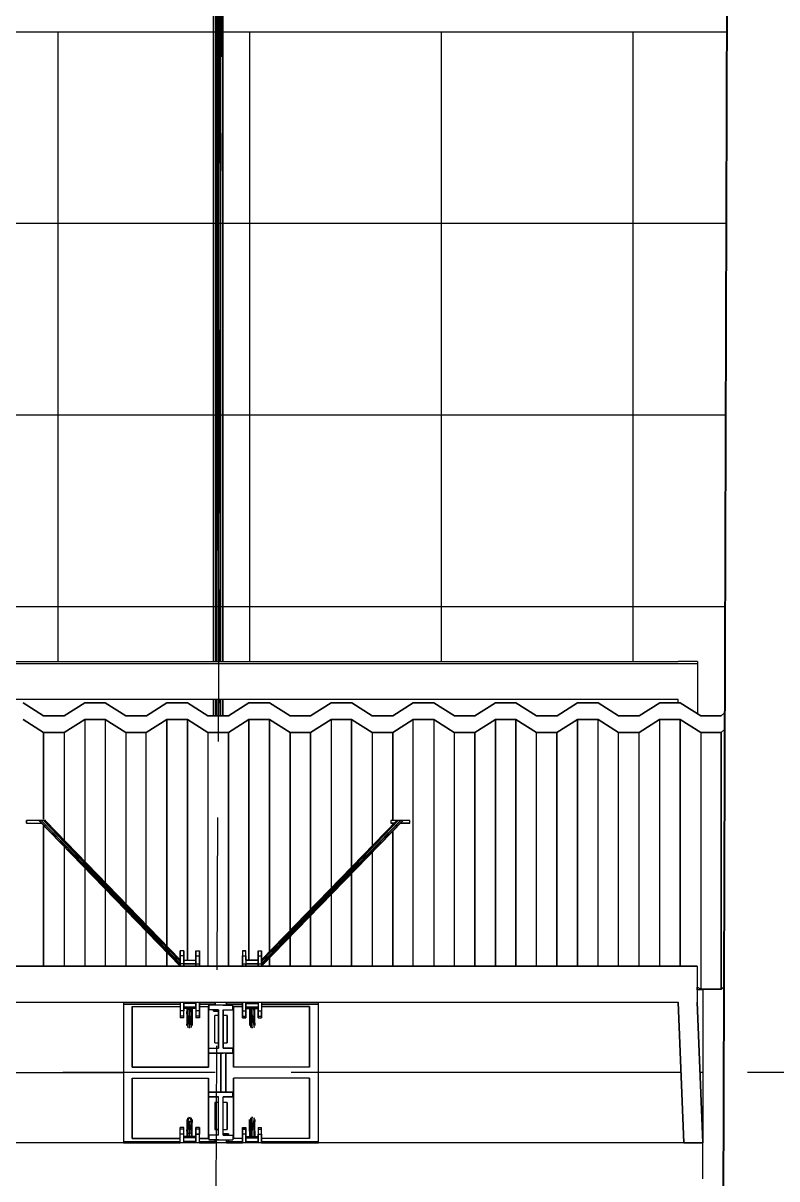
# Model space of a CAD drawing. Header units: millimetres. Extents: x -4997 to -4876, y -8737 to -8661.
# Drawn here: x -4908.963 to -4905.817, y -8701.468 to -8696.643 of the extents above; entities that cross this region are included whole.
import ezdxf

# ---------------------------------------------------------------- set-up
doc = ezdxf.new("R2010")
doc.units = ezdxf.units.MM
doc.header["$LTSCALE"] = 0.1
doc.linetypes.add('HIDDEN', pattern=[9.525, 6.35, -3.175])
for name, color, linetype in [('cobertura nova', 4, 'Continuous'), ('hachuras cobertura', 251, 'Continuous'), ('hachuras piso', 251, 'Continuous'), ('imagem', 7, 'Continuous'), ('layout cobertura', 251, 'Continuous'), ('visto', 9, 'Continuous')]:
    doc.layers.add(name, color=color, linetype=linetype)
doc.layers.add('coberturas', color=7, linetype='Continuous', lineweight=40)
picture_1 = doc.add_image_def('image1.jpg', size_in_pixel=(1920, 1080))

msp = doc.modelspace()

# ---------------------------------------------------------------- linework, layer by layer
at = {"layer": 'cobertura nova'}
for p, q in [((-4908.1603, -8693.9058), (-4908.1603, -8699.3077)), ((-4908.157, -8693.9058), (-4908.1601, -8699.3077)), ((-4908.157, -8693.9058), (-4908.157, -8699.3077)), ((-4908.1565, -8699.3077), (-4908.149, -8693.9058)), ((-4908.149, -8699.3077), (-4908.149, -8693.9058)), ((-4908.1485, -8699.3077), (-4908.1411, -8693.9058)), ((-4908.1411, -8693.9058), (-4908.1411, -8699.3077)), ((-4908.1409, -8699.3077), (-4908.1378, -8693.9058)), ((-4908.1378, -8699.3077), (-4908.1378, -8693.9058)), ((-4908.1689, -8698.296), (-4908.1689, -8694.1135)), ((-4908.1689, -8698.296), (-4908.1689, -8694.1135)), ((-4908.1689, -8694.1135), (-4908.1689, -8698.296)), ((-4908.1293, -8694.1135), (-4908.1294, -8698.296)), ((-4908.1294, -8698.296), (-4908.1294, -8694.1135)), ((-4908.1689, -8698.3876), (-4908.1689, -8698.296)), ((-4908.1689, -8698.296), (-4908.1689, -8698.296)), ((-4908.1689, -8698.3876), (-4908.1689, -8698.296)), ((-4908.1689, -8698.296), (-4908.1689, -8698.3876)), ((-4908.1294, -8698.296), (-4908.1294, -8698.3876)), ((-4908.1294, -8699.3077), (-4908.1294, -8698.296)), ((-4908.1294, -8698.3876), (-4908.1294, -8698.296)), ((-4908.1689, -8699.3077), (-4908.1689, -8698.3876)), ((-4908.1689, -8698.3876), (-4908.1689, -8699.3077)), ((-4908.1294, -8698.3876), (-4908.1294, -8699.3077)), ((-4908.1294, -8698.3876), (-4908.1294, -8699.3077)), ((-4908.1294, -8699.3077), (-4908.1294, -8698.3876)), ((-4910.0691, -8699.3077), (-4906.2291, -8699.3078)), ((-4906.2291, -8699.3184), (-4910.0691, -8699.3183)), ((-4906.1491, -8699.3078), (-4906.2291, -8699.3078)), ((-4906.1491, -8699.3184), (-4906.2291, -8699.3184)), ((-4906.1491, -8699.3078), (-4906.1491, -8699.3184)), ((-4906.1491, -8699.3184), (-4906.1491, -8699.5263)), ((-4906.2291, -8699.467), (-4910.0691, -8699.467)), ((-4908.1689, -8699.5353), (-4908.1689, -8699.467)), ((-4908.1689, -8699.467), (-4908.1689, -8699.5353)), ((-4908.1603, -8699.467), (-4908.1603, -8699.5353)), ((-4908.1602, -8699.467), (-4908.1602, -8699.5353)), ((-4908.157, -8699.467), (-4908.157, -8699.5353)), ((-4908.1568, -8699.5353), (-4908.1567, -8699.467)), ((-4908.149, -8699.5353), (-4908.149, -8699.467)), ((-4908.1489, -8699.5353), (-4908.1488, -8699.467)), ((-4908.1411, -8699.467), (-4908.1411, -8699.5353)), ((-4908.141, -8699.5353), (-4908.141, -8699.467)), ((-4908.1378, -8699.5353), (-4908.1378, -8699.467)), ((-4908.1294, -8699.467), (-4908.1294, -8699.5353)), ((-4908.1294, -8699.5353), (-4908.1294, -8699.467)), ((-4908.1294, -8699.467), (-4908.1294, -8699.5353)), ((-4908.1294, -8699.5353), (-4908.1294, -8699.467)), ((-4906.2291, -8699.4812), (-4906.2291, -8699.467)), ((-4908.9634, -8699.4812), (-4908.8777, -8699.5353)), ((-4908.8777, -8699.5353), (-4908.9634, -8699.4812)), ((-4908.9634, -8699.4812), (-4908.9634, -8699.4812)), ((-4908.792, -8699.5353), (-4908.7063, -8699.4812)), ((-4908.7063, -8699.4812), (-4908.792, -8699.5353)), ((-4908.7063, -8699.4812), (-4908.6206, -8699.4812)), ((-4908.7063, -8699.4812), (-4908.7063, -8699.4812)), ((-4908.6206, -8699.4812), (-4908.7063, -8699.4812)), ((-4908.6206, -8699.4812), (-4908.5349, -8699.5353)), ((-4908.6206, -8699.4812), (-4908.6206, -8699.4812)), ((-4908.5349, -8699.5353), (-4908.6206, -8699.4812)), ((-4908.4491, -8699.5353), (-4908.3634, -8699.4812)), ((-4908.3634, -8699.4812), (-4908.4491, -8699.5353)), ((-4908.3634, -8699.4812), (-4908.2777, -8699.4812)), ((-4908.2777, -8699.4812), (-4908.3634, -8699.4812)), ((-4908.3634, -8699.4812), (-4908.3634, -8699.4812)), ((-4908.3634, -8699.4812), (-4908.3634, -8699.4812)), ((-4908.2777, -8699.4812), (-4908.192, -8699.5353)), ((-4908.2777, -8699.4812), (-4908.2777, -8699.4812)), ((-4908.192, -8699.5353), (-4908.2777, -8699.4812)), ((-4908.1063, -8699.5353), (-4908.0206, -8699.4812)), ((-4908.0206, -8699.4812), (-4908.1063, -8699.5353)), ((-4908.0206, -8699.4812), (-4907.9349, -8699.4812)), ((-4908.0206, -8699.4812), (-4908.0206, -8699.4812)), ((-4907.9349, -8699.4812), (-4908.0206, -8699.4812)), ((-4908.0206, -8699.4812), (-4908.0206, -8699.4812)), ((-4907.9349, -8699.4812), (-4907.8491, -8699.5353)), ((-4907.8491, -8699.5353), (-4907.9349, -8699.4812)), ((-4907.9349, -8699.4812), (-4907.9349, -8699.4812)), ((-4907.9349, -8699.4812), (-4907.9349, -8699.4812)), ((-4907.7634, -8699.5353), (-4907.6777, -8699.4812)), ((-4907.6777, -8699.4812), (-4907.7634, -8699.5353)), ((-4907.6777, -8699.4812), (-4907.592, -8699.4812)), ((-4907.6777, -8699.4812), (-4907.6777, -8699.4812)), ((-4907.592, -8699.4812), (-4907.6777, -8699.4812)), ((-4907.592, -8699.4812), (-4907.5063, -8699.5353)), ((-4907.592, -8699.4812), (-4907.592, -8699.4812)), ((-4907.5063, -8699.5353), (-4907.592, -8699.4812)), ((-4907.592, -8699.4812), (-4907.592, -8699.4812)), ((-4907.4206, -8699.5353), (-4907.3349, -8699.4812)), ((-4907.3349, -8699.4812), (-4907.4206, -8699.5353)), ((-4907.3349, -8699.4812), (-4907.2491, -8699.4812)), ((-4907.2491, -8699.4812), (-4907.3349, -8699.4812)), ((-4907.3349, -8699.4812), (-4907.3349, -8699.4812)), ((-4907.3349, -8699.4812), (-4907.3349, -8699.4812)), ((-4907.2491, -8699.4812), (-4907.1634, -8699.5353)), ((-4907.2491, -8699.4812), (-4907.2491, -8699.4812)), ((-4907.1634, -8699.5353), (-4907.2491, -8699.4812)), ((-4907.0777, -8699.5353), (-4906.992, -8699.4812)), ((-4906.992, -8699.4812), (-4907.0777, -8699.5353)), ((-4906.992, -8699.4812), (-4906.9063, -8699.4812)), ((-4906.9063, -8699.4812), (-4906.992, -8699.4812)), ((-4906.992, -8699.4812), (-4906.992, -8699.4812)), ((-4906.992, -8699.4812), (-4906.992, -8699.4812)), ((-4906.9063, -8699.4812), (-4906.8206, -8699.5353)), ((-4906.9063, -8699.4812), (-4906.9063, -8699.4812)), ((-4906.8206, -8699.5353), (-4906.9063, -8699.4812)), ((-4906.7349, -8699.5353), (-4906.6491, -8699.4812)), ((-4906.6491, -8699.4812), (-4906.7349, -8699.5353)), ((-4906.6491, -8699.4812), (-4906.5634, -8699.4812)), ((-4906.6491, -8699.4812), (-4906.6491, -8699.4812)), ((-4906.5634, -8699.4812), (-4906.6491, -8699.4812)), ((-4906.5634, -8699.4812), (-4906.4777, -8699.5353)), ((-4906.5634, -8699.4812), (-4906.5634, -8699.4812)), ((-4906.4777, -8699.5353), (-4906.5634, -8699.4812)), ((-4906.392, -8699.5353), (-4906.3063, -8699.4812)), ((-4906.3063, -8699.4812), (-4906.392, -8699.5353)), ((-4906.3063, -8699.4812), (-4906.2206, -8699.4812)), ((-4906.3063, -8699.4812), (-4906.3063, -8699.4812)), ((-4906.2206, -8699.4812), (-4906.3063, -8699.4812)), ((-4906.2206, -8699.4812), (-4906.1349, -8699.5353)), ((-4906.1349, -8699.5353), (-4906.2206, -8699.4812)), ((-4906.2206, -8699.4812), (-4906.2206, -8699.4812)), ((-4906.0354, -8699.5219), (-4906.0491, -8699.5353)), ((-4908.8778, -8699.6047), (-4908.9635, -8699.5506)), ((-4908.9635, -8699.5506), (-4908.8778, -8699.6047)), ((-4908.8777, -8699.5353), (-4908.792, -8699.5353)), ((-4908.8777, -8699.5353), (-4908.8777, -8699.5353)), ((-4908.792, -8699.5353), (-4908.8777, -8699.5353)), ((-4908.7064, -8699.5506), (-4908.7921, -8699.6047)), ((-4908.7921, -8699.6047), (-4908.7064, -8699.5506)), ((-4908.792, -8699.5353), (-4908.792, -8699.5353)), ((-4908.6207, -8699.5506), (-4908.7064, -8699.5506)), ((-4908.7064, -8699.5506), (-4908.6207, -8699.5506)), ((-4908.535, -8699.6047), (-4908.6207, -8699.5506)), ((-4908.6207, -8699.5506), (-4908.535, -8699.6047)), ((-4908.5349, -8699.5353), (-4908.4491, -8699.5353)), ((-4908.5349, -8699.5353), (-4908.5349, -8699.5353)), ((-4908.4491, -8699.5353), (-4908.5349, -8699.5353)), ((-4908.3635, -8699.5506), (-4908.4493, -8699.6047)), ((-4908.4493, -8699.6047), (-4908.3635, -8699.5506)), ((-4908.4491, -8699.5353), (-4908.4491, -8699.5353)), ((-4908.4491, -8699.5353), (-4908.4491, -8699.5353)), ((-4908.2778, -8699.5506), (-4908.3635, -8699.5506)), ((-4908.3635, -8699.5506), (-4908.2778, -8699.5506)), ((-4908.1921, -8699.6047), (-4908.2778, -8699.5506)), ((-4908.2778, -8699.5506), (-4908.1921, -8699.6047)), ((-4908.192, -8699.5353), (-4908.1063, -8699.5353)), ((-4908.192, -8699.5353), (-4908.192, -8699.5353)), ((-4908.1063, -8699.5353), (-4908.192, -8699.5353)), ((-4908.192, -8699.5353), (-4908.192, -8699.5353)), ((-4908.0207, -8699.5506), (-4908.1064, -8699.6047)), ((-4908.1064, -8699.6047), (-4908.0207, -8699.5506)), ((-4908.1063, -8699.5353), (-4908.1063, -8699.5353)), ((-4908.1063, -8699.5353), (-4908.1063, -8699.5353)), ((-4907.935, -8699.5506), (-4908.0207, -8699.5506)), ((-4908.0207, -8699.5506), (-4907.935, -8699.5506)), ((-4907.8493, -8699.6047), (-4907.935, -8699.5506)), ((-4907.935, -8699.5506), (-4907.8493, -8699.6047)), ((-4907.8491, -8699.5353), (-4907.7634, -8699.5353)), ((-4907.8491, -8699.5353), (-4907.8491, -8699.5353)), ((-4907.7634, -8699.5353), (-4907.8491, -8699.5353)), ((-4907.6778, -8699.5506), (-4907.7635, -8699.6047)), ((-4907.7635, -8699.6047), (-4907.6778, -8699.5506)), ((-4907.7634, -8699.5353), (-4907.7634, -8699.5353)), ((-4907.5921, -8699.5506), (-4907.6778, -8699.5506)), ((-4907.6778, -8699.5506), (-4907.5921, -8699.5506)), ((-4907.5064, -8699.6047), (-4907.5921, -8699.5506)), ((-4907.5921, -8699.5506), (-4907.5064, -8699.6047)), ((-4907.5063, -8699.5353), (-4907.4206, -8699.5353)), ((-4907.5063, -8699.5353), (-4907.5063, -8699.5353)), ((-4907.4206, -8699.5353), (-4907.5063, -8699.5353)), ((-4907.335, -8699.5506), (-4907.4207, -8699.6047)), ((-4907.4207, -8699.6047), (-4907.335, -8699.5506)), ((-4907.4206, -8699.5353), (-4907.4206, -8699.5353)), ((-4907.4206, -8699.5353), (-4907.4206, -8699.5353)), ((-4907.2493, -8699.5506), (-4907.335, -8699.5506)), ((-4907.335, -8699.5506), (-4907.2493, -8699.5506)), ((-4907.1635, -8699.6047), (-4907.2493, -8699.5506)), ((-4907.2493, -8699.5506), (-4907.1635, -8699.6047)), ((-4907.1634, -8699.5353), (-4907.0777, -8699.5353)), ((-4907.1634, -8699.5353), (-4907.1634, -8699.5353)), ((-4907.0777, -8699.5353), (-4907.1634, -8699.5353)), ((-4906.9921, -8699.5506), (-4907.0778, -8699.6047)), ((-4907.0778, -8699.6047), (-4906.9921, -8699.5506)), ((-4907.0777, -8699.5353), (-4907.0777, -8699.5353)), ((-4907.0777, -8699.5353), (-4907.0777, -8699.5353)), ((-4906.9064, -8699.5506), (-4906.9921, -8699.5506)), ((-4906.9921, -8699.5506), (-4906.9064, -8699.5506)), ((-4906.8207, -8699.6047), (-4906.9064, -8699.5506)), ((-4906.9064, -8699.5506), (-4906.8207, -8699.6047)), ((-4906.8206, -8699.5353), (-4906.7349, -8699.5353)), ((-4906.8206, -8699.5353), (-4906.8206, -8699.5353)), ((-4906.7349, -8699.5353), (-4906.8206, -8699.5353)), ((-4906.8206, -8699.5353), (-4906.8206, -8699.5353)), ((-4906.6493, -8699.5506), (-4906.735, -8699.6047)), ((-4906.735, -8699.6047), (-4906.6493, -8699.5506)), ((-4906.7349, -8699.5353), (-4906.7349, -8699.5353)), ((-4906.7349, -8699.5353), (-4906.7349, -8699.5353)), ((-4906.5635, -8699.5506), (-4906.6493, -8699.5506)), ((-4906.6493, -8699.5506), (-4906.5635, -8699.5506)), ((-4906.4778, -8699.6047), (-4906.5635, -8699.5506)), ((-4906.5635, -8699.5506), (-4906.4778, -8699.6047)), ((-4906.4777, -8699.5353), (-4906.392, -8699.5353)), ((-4906.4777, -8699.5353), (-4906.4777, -8699.5353)), ((-4906.392, -8699.5353), (-4906.4777, -8699.5353)), ((-4906.3064, -8699.5506), (-4906.3921, -8699.6047)), ((-4906.3921, -8699.6047), (-4906.3064, -8699.5506)), ((-4906.392, -8699.5353), (-4906.392, -8699.5353)), ((-4906.2207, -8699.5506), (-4906.3064, -8699.5506)), ((-4906.3064, -8699.5506), (-4906.2207, -8699.5506)), ((-4906.135, -8699.6047), (-4906.2207, -8699.5506)), ((-4906.2207, -8699.5506), (-4906.135, -8699.6047)), ((-4906.1349, -8699.5353), (-4906.0491, -8699.5353)), ((-4906.1349, -8699.5353), (-4906.1349, -8699.5353)), ((-4906.0491, -8699.5353), (-4906.1349, -8699.5353)), ((-4906.0491, -8699.5353), (-4906.0491, -8699.5353)), ((-4908.7921, -8699.6047), (-4908.8778, -8699.6047)), ((-4908.8778, -8699.6047), (-4908.7921, -8699.6047)), ((-4908.4493, -8699.6047), (-4908.535, -8699.6047)), ((-4908.535, -8699.6047), (-4908.4493, -8699.6047)), ((-4908.1064, -8699.6047), (-4908.1921, -8699.6047)), ((-4908.1921, -8699.6047), (-4908.1064, -8699.6047)), ((-4907.7635, -8699.6047), (-4907.8493, -8699.6047)), ((-4907.8493, -8699.6047), (-4907.7635, -8699.6047)), ((-4907.4207, -8699.6047), (-4907.5064, -8699.6047)), ((-4907.5064, -8699.6047), (-4907.4207, -8699.6047)), ((-4907.0778, -8699.6047), (-4907.1635, -8699.6047)), ((-4907.1635, -8699.6047), (-4907.0778, -8699.6047)), ((-4906.735, -8699.6047), (-4906.8207, -8699.6047)), ((-4906.8207, -8699.6047), (-4906.735, -8699.6047)), ((-4906.3921, -8699.6047), (-4906.4778, -8699.6047)), ((-4906.4778, -8699.6047), (-4906.3921, -8699.6047)), ((-4906.0493, -8699.6047), (-4906.135, -8699.6047)), ((-4906.135, -8699.6047), (-4906.0493, -8699.6047)), ((-4906.0493, -8699.6047), (-4906.0357, -8699.5914)), ((-4906.0357, -8699.5914), (-4906.0493, -8699.6047)), ((-4906.0493, -8700.6763), (-4906.0493, -8699.6047)), ((-4906.0491, -8699.6046), (-4906.0491, -8699.6046)), ((-4906.0491, -8699.6046), (-4906.0491, -8699.6046)), ((-4908.9491, -8699.9723), (-4908.9491, -8699.9829)), ((-4908.8691, -8699.9723), (-4908.9491, -8699.9723)), ((-4908.9491, -8699.9829), (-4908.9491, -8699.9723)), ((-4908.9491, -8699.9829), (-4908.8881, -8699.9829)), ((-4908.8984, -8699.9723), (-4908.3077, -8700.5792)), ((-4908.8963, -8699.9723), (-4908.3077, -8700.5779)), ((-4908.8963, -8699.9723), (-4908.3077, -8700.5791)), ((-4908.8879, -8699.9723), (-4908.3077, -8700.5775)), ((-4908.8876, -8699.9723), (-4908.3077, -8700.5698)), ((-4908.8779, -8699.9723), (-4908.3077, -8700.5693)), ((-4908.3077, -8700.5597), (-4908.8774, -8699.9723)), ((-4908.872, -8699.9723), (-4908.3077, -8700.5593)), ((-4908.3077, -8700.5534), (-4908.8691, -8699.9749)), ((-4907.9677, -8700.5597), (-4907.3979, -8699.9723)), ((-4907.4034, -8699.9723), (-4907.9677, -8700.5593)), ((-4907.9677, -8700.5693), (-4907.3974, -8699.9723)), ((-4907.9677, -8700.5534), (-4907.4036, -8699.9723)), ((-4907.9677, -8700.5698), (-4907.3877, -8699.9723)), ((-4907.9677, -8700.5775), (-4907.3874, -8699.9723)), ((-4907.9677, -8700.5779), (-4907.3791, -8699.9723)), ((-4907.9677, -8700.5791), (-4907.379, -8699.9723)), ((-4907.9677, -8700.5792), (-4907.377, -8699.9723)), ((-4907.4291, -8699.9723), (-4907.4291, -8699.9829)), ((-4907.3491, -8699.9723), (-4907.4291, -8699.9723)), ((-4907.4291, -8699.9829), (-4907.4139, -8699.9829)), ((-4907.4139, -8699.9829), (-4907.4291, -8699.9829)), ((-4907.4207, -8699.9829), (-4907.4207, -8699.9899)), ((-4907.4207, -8699.9899), (-4907.4207, -8699.9829)), ((-4907.3873, -8699.9829), (-4907.3491, -8699.9829)), ((-4907.3491, -8699.9829), (-4907.3873, -8699.9829)), ((-4907.3491, -8699.9829), (-4907.3491, -8699.9723)), ((-4908.3636, -8700.5218), (-4908.3636, -8700.58)), ((-4908.2932, -8700.5165), (-4908.3077, -8700.5165)), ((-4908.3077, -8700.5165), (-4908.3077, -8700.5233)), ((-4908.3077, -8700.5366), (-4908.3077, -8700.5165)), ((-4908.3077, -8700.5165), (-4908.3077, -8700.5366)), ((-4908.3077, -8700.5233), (-4908.3077, -8700.5165)), ((-4908.3077, -8700.5447), (-4908.3077, -8700.5233)), ((-4908.2932, -8700.5366), (-4908.3077, -8700.5366)), ((-4908.3077, -8700.5699), (-4908.3077, -8700.5366)), ((-4908.3077, -8700.5366), (-4908.3077, -8700.5699)), ((-4908.2932, -8700.5165), (-4908.2932, -8700.5366)), ((-4908.2932, -8700.5366), (-4908.2932, -8700.5165)), ((-4908.2932, -8700.5366), (-4908.2932, -8700.5699)), ((-4908.2932, -8700.5699), (-4908.2932, -8700.5366)), ((-4908.2421, -8700.5233), (-4908.2421, -8700.5165)), ((-4908.2421, -8700.5165), (-4908.2421, -8700.5366)), ((-4908.2421, -8700.5165), (-4908.2277, -8700.5165)), ((-4908.2421, -8700.5366), (-4908.2421, -8700.5165)), ((-4908.2421, -8700.5447), (-4908.2421, -8700.5233)), ((-4908.2421, -8700.5366), (-4908.2421, -8700.5699)), ((-4908.2421, -8700.5366), (-4908.2277, -8700.5366)), ((-4908.2421, -8700.5699), (-4908.2421, -8700.5366)), ((-4908.2277, -8700.5165), (-4908.2277, -8700.5366)), ((-4908.2277, -8700.5233), (-4908.2277, -8700.5165)), ((-4908.2276, -8700.5366), (-4908.2277, -8700.5165)), ((-4908.2277, -8700.5165), (-4908.2277, -8700.5233)), ((-4908.2277, -8700.5233), (-4908.2277, -8700.5447)), ((-4908.2277, -8700.5366), (-4908.2277, -8700.5699)), ((-4908.2276, -8700.5699), (-4908.2276, -8700.5366)), ((-4908.0477, -8700.5165), (-4908.0332, -8700.5165)), ((-4908.0477, -8700.5165), (-4908.0477, -8700.5366)), ((-4908.0332, -8700.5165), (-4908.0477, -8700.5165)), ((-4908.0477, -8700.5165), (-4908.0477, -8700.5165)), ((-4908.0477, -8700.5366), (-4908.0332, -8700.5366)), ((-4908.0477, -8700.5699), (-4908.0477, -8700.5366)), ((-4908.0477, -8700.5366), (-4908.0477, -8700.5699)), ((-4908.0332, -8700.5366), (-4908.0332, -8700.5165)), ((-4908.0332, -8700.5366), (-4908.0332, -8700.5699)), ((-4908.0332, -8700.5447), (-4908.0332, -8700.5366)), ((-4907.9821, -8700.5233), (-4907.9821, -8700.5165)), ((-4907.9821, -8700.5165), (-4907.9821, -8700.5366)), ((-4907.9821, -8700.5165), (-4907.9677, -8700.5165)), ((-4907.9821, -8700.5366), (-4907.9821, -8700.5165)), ((-4907.9821, -8700.5447), (-4907.9821, -8700.5233)), ((-4907.9821, -8700.5366), (-4907.9821, -8700.5699)), ((-4907.9821, -8700.5366), (-4907.9677, -8700.5366)), ((-4907.9821, -8700.5699), (-4907.9821, -8700.5366)), ((-4907.9677, -8700.5366), (-4907.9677, -8700.5165)), ((-4907.9677, -8700.5165), (-4907.9677, -8700.5366)), ((-4907.9677, -8700.5233), (-4907.9677, -8700.5165)), ((-4907.9677, -8700.5699), (-4907.9677, -8700.5366)), ((-4907.9677, -8700.5366), (-4907.9677, -8700.5699)), ((-4906.2292, -8700.58), (-4910.1492, -8700.58)), ((-4906.2292, -8700.58), (-4910.0692, -8700.5799)), ((-4910.0692, -8700.5799), (-4906.2292, -8700.58)), ((-4908.3077, -8700.5534), (-4908.3077, -8700.5447)), ((-4908.2932, -8700.5699), (-4908.3077, -8700.5699)), ((-4908.3077, -8700.58), (-4908.3077, -8700.5699)), ((-4908.3077, -8700.5699), (-4908.3077, -8700.58)), ((-4908.3077, -8700.58), (-4908.3077, -8700.5792)), ((-4908.2932, -8700.5553), (-4908.2421, -8700.5553)), ((-4908.2932, -8700.5697), (-4908.2421, -8700.5697)), ((-4908.2421, -8700.5697), (-4908.2932, -8700.5697)), ((-4908.2932, -8700.5699), (-4908.2932, -8700.58)), ((-4908.2932, -8700.58), (-4908.2932, -8700.5699)), ((-4908.2421, -8700.5553), (-4908.2421, -8700.5447)), ((-4908.2421, -8700.5697), (-4908.2421, -8700.5553)), ((-4908.2421, -8700.58), (-4908.2421, -8700.5697)), ((-4908.2421, -8700.5697), (-4908.2421, -8700.5697)), ((-4908.2421, -8700.5699), (-4908.2277, -8700.5699)), ((-4908.2421, -8700.58), (-4908.2421, -8700.5699)), ((-4908.2421, -8700.5699), (-4908.2421, -8700.58)), ((-4908.2277, -8700.5447), (-4908.2277, -8700.58)), ((-4908.2277, -8700.5699), (-4908.2277, -8700.58)), ((-4908.2276, -8700.58), (-4908.2276, -8700.5699)), ((-4908.0477, -8700.58), (-4908.0477, -8700.5572)), ((-4908.0477, -8700.5699), (-4908.0332, -8700.5699)), ((-4908.0477, -8700.58), (-4908.0477, -8700.5699)), ((-4908.0477, -8700.5699), (-4908.0477, -8700.58)), ((-4908.0332, -8700.5553), (-4908.0332, -8700.5447)), ((-4908.0332, -8700.5447), (-4908.0332, -8700.5447)), ((-4907.9821, -8700.5553), (-4908.0332, -8700.5553)), ((-4908.0332, -8700.5553), (-4907.9821, -8700.5553)), ((-4908.0332, -8700.5697), (-4907.9821, -8700.5697)), ((-4907.9821, -8700.5697), (-4908.0332, -8700.5697)), ((-4908.0332, -8700.5699), (-4908.0332, -8700.58)), ((-4908.0332, -8700.58), (-4908.0332, -8700.5699)), ((-4907.9821, -8700.5553), (-4907.9821, -8700.5447)), ((-4907.9821, -8700.5699), (-4907.9821, -8700.58)), ((-4907.9821, -8700.5699), (-4907.9677, -8700.5699)), ((-4907.9821, -8700.58), (-4907.9821, -8700.5699)), ((-4907.9677, -8700.5699), (-4907.9677, -8700.58)), ((-4907.935, -8700.5456), (-4907.935, -8700.58)), ((-4906.2292, -8700.58), (-4906.1492, -8700.58)), ((-4906.1492, -8700.58), (-4906.2292, -8700.58)), ((-4906.1492, -8700.58), (-4906.1492, -8700.6785)), ((-4906.1492, -8700.58), (-4906.1492, -8700.73)), ((-4906.1492, -8700.6785), (-4906.1492, -8700.6673)), ((-4906.1492, -8700.6673), (-4906.135, -8700.6763)), ((-4906.135, -8700.6763), (-4906.1492, -8700.6673)), ((-4906.1262, -8700.6785), (-4906.1492, -8700.6785)), ((-4906.135, -8700.6763), (-4906.0493, -8700.6763)), ((-4906.0493, -8700.6763), (-4906.135, -8700.6763)), ((-4906.1262, -8700.6785), (-4906.1262, -8701.0239)), ((-4906.0493, -8700.6763), (-4906.039, -8700.6662)), ((-4910.0692, -8700.7299), (-4906.2292, -8700.73)), ((-4908.5448, -8700.73), (-4908.3077, -8700.73)), ((-4908.5448, -8700.73), (-4908.5448, -8701.0239)), ((-4908.3077, -8700.73), (-4908.3077, -8700.7668)), ((-4908.2932, -8700.73), (-4908.2932, -8700.7668)), ((-4908.2932, -8700.7668), (-4908.2932, -8700.73)), ((-4908.2421, -8700.73), (-4908.2421, -8700.7668)), ((-4908.2277, -8700.73), (-4908.1612, -8700.73)), ((-4908.2277, -8700.73), (-4908.2277, -8700.7668)), ((-4908.2277, -8700.7668), (-4908.2277, -8700.73)), ((-4908.1612, -8700.7425), (-4908.1612, -8700.73)), ((-4908.1612, -8700.7425), (-4908.1612, -8700.73)), ((-4908.1612, -8700.73), (-4908.1612, -8700.7425)), ((-4908.1142, -8700.73), (-4908.0477, -8700.73)), ((-4908.1142, -8700.73), (-4908.1142, -8700.7425)), ((-4908.1142, -8700.7425), (-4908.1142, -8700.73)), ((-4908.0477, -8700.7668), (-4908.0477, -8700.73)), ((-4908.0477, -8700.73), (-4908.0477, -8700.7668)), ((-4908.0477, -8700.7416), (-4908.0477, -8700.73)), ((-4908.0333, -8700.7668), (-4908.0333, -8700.73)), ((-4908.0332, -8700.73), (-4908.0332, -8700.7668)), ((-4907.9821, -8700.73), (-4907.9821, -8700.7668)), ((-4907.9677, -8700.73), (-4907.7305, -8700.73)), ((-4907.9677, -8700.73), (-4907.9677, -8700.7668)), ((-4907.7305, -8701.0239), (-4907.7305, -8700.73)), ((-4906.2292, -8700.73), (-4906.2062, -8701.3178)), ((-4906.2062, -8701.3178), (-4906.2292, -8700.73)), ((-4906.1262, -8701.3178), (-4906.1492, -8700.73)), ((-4906.1492, -8700.73), (-4906.1262, -8701.3178)), ((-4908.5448, -8700.7381), (-4908.3077, -8700.7381)), ((-4908.3077, -8700.7381), (-4908.5448, -8700.7381)), ((-4908.5076, -8701.0011), (-4908.5076, -8700.7486)), ((-4908.5076, -8700.7486), (-4908.3077, -8700.7486)), ((-4908.5076, -8700.7486), (-4908.3077, -8700.7486)), ((-4908.5076, -8701.0011), (-4908.5076, -8700.7486)), ((-4908.5076, -8700.7486), (-4908.5076, -8701.0011)), ((-4908.3077, -8700.7668), (-4908.3077, -8700.7882)), ((-4908.2932, -8700.7668), (-4908.3077, -8700.7668)), ((-4908.2421, -8700.7359), (-4908.2932, -8700.7359)), ((-4908.2421, -8700.7513), (-4908.2932, -8700.7513)), ((-4908.2421, -8700.7562), (-4908.2932, -8700.7562)), ((-4908.2932, -8700.7882), (-4908.2932, -8700.7668)), ((-4908.2797, -8700.7562), (-4908.2797, -8700.7793)), ((-4908.2797, -8700.7793), (-4908.2785, -8700.7562)), ((-4908.2797, -8700.7793), (-4908.2764, -8700.7868)), ((-4908.2797, -8700.7793), (-4908.2796, -8700.8275)), ((-4908.2764, -8700.7562), (-4908.2764, -8700.7868)), ((-4908.2764, -8700.7868), (-4908.2729, -8700.7562)), ((-4908.2684, -8700.7562), (-4908.2684, -8700.7899)), ((-4908.2684, -8700.7899), (-4908.2649, -8700.7562)), ((-4908.2605, -8700.7868), (-4908.2605, -8700.7562)), ((-4908.2605, -8700.7868), (-4908.2572, -8700.7793)), ((-4908.2605, -8700.8352), (-4908.2572, -8700.7793)), ((-4908.2572, -8700.7562), (-4908.2572, -8700.7793)), ((-4908.2572, -8700.7793), (-4908.2572, -8700.8275)), ((-4908.2421, -8700.7513), (-4908.2421, -8700.7359)), ((-4908.2421, -8700.7562), (-4908.2421, -8700.7513)), ((-4908.2421, -8700.7668), (-4908.2421, -8700.7882)), ((-4908.2277, -8700.7668), (-4908.2421, -8700.7668)), ((-4908.2277, -8700.7381), (-4908.1612, -8700.7381)), ((-4908.1612, -8700.7381), (-4908.2277, -8700.7381)), ((-4908.2277, -8700.7416), (-4908.2277, -8700.7749)), ((-4908.2277, -8700.7486), (-4908.2277, -8700.7486)), ((-4908.2277, -8700.7486), (-4908.1896, -8700.7486)), ((-4908.2277, -8700.7486), (-4908.2277, -8700.7486)), ((-4908.2277, -8700.7486), (-4908.1896, -8700.7486)), ((-4908.2277, -8700.7668), (-4908.2277, -8700.7882)), ((-4908.2277, -8700.7882), (-4908.2277, -8700.7668)), ((-4908.2277, -8700.7749), (-4908.2277, -8700.795)), ((-4908.1896, -8700.7486), (-4908.1896, -8701.0011)), ((-4908.1896, -8700.7486), (-4908.1896, -8701.0011)), ((-4908.1896, -8701.0011), (-4908.1896, -8700.7486)), ((-4908.1896, -8700.762), (-4908.1877, -8700.762)), ((-4908.1896, -8700.762), (-4908.1877, -8700.762)), ((-4908.1877, -8700.7425), (-4908.1877, -8700.7625)), ((-4908.1477, -8700.7425), (-4908.1877, -8700.7425)), ((-4908.1877, -8700.7625), (-4908.1877, -8700.7425)), ((-4908.1477, -8700.7625), (-4908.1877, -8700.7625)), ((-4908.1689, -8700.7381), (-4908.1689, -8700.7425)), ((-4908.1689, -8700.7425), (-4908.1689, -8700.7381)), ((-4908.1689, -8700.7625), (-4908.1689, -8700.7683)), ((-4908.1689, -8700.7683), (-4908.1689, -8700.7625)), ((-4908.1689, -8700.7683), (-4908.1477, -8700.7683)), ((-4908.1477, -8700.7683), (-4908.1689, -8700.7683)), ((-4908.1277, -8700.7425), (-4908.1477, -8700.7425)), ((-4908.1477, -8700.9225), (-4908.1477, -8700.7625)), ((-4908.1477, -8700.7625), (-4908.1477, -8700.9225)), ((-4908.1142, -8700.7425), (-4908.1277, -8700.7425)), ((-4908.0877, -8700.7425), (-4908.1277, -8700.7425)), ((-4908.1277, -8700.7425), (-4908.0877, -8700.7425)), ((-4908.1277, -8700.7625), (-4908.0877, -8700.7625)), ((-4908.1277, -8700.7625), (-4908.1277, -8700.9225)), ((-4908.1277, -8700.9225), (-4908.1277, -8700.7625)), ((-4908.1142, -8700.7381), (-4908.0477, -8700.7381)), ((-4908.0477, -8700.7381), (-4908.1142, -8700.7381)), ((-4908.1142, -8700.7425), (-4908.0877, -8700.7425)), ((-4908.0877, -8700.7625), (-4908.0877, -8700.7425)), ((-4908.0877, -8700.7625), (-4908.0877, -8700.7425)), ((-4908.0877, -8700.762), (-4908.0858, -8700.762)), ((-4908.0877, -8700.762), (-4908.0858, -8700.762)), ((-4908.0858, -8700.7486), (-4908.0477, -8700.7486)), ((-4908.0477, -8700.7486), (-4908.0858, -8700.7486)), ((-4908.0858, -8701.0011), (-4908.0858, -8700.7486)), ((-4908.0858, -8701.0011), (-4908.0858, -8700.7486)), ((-4908.0858, -8700.7486), (-4908.0858, -8701.0011)), ((-4908.0477, -8700.7749), (-4908.0477, -8700.7416)), ((-4908.0477, -8700.7668), (-4908.0332, -8700.7668)), ((-4908.0477, -8700.7882), (-4908.0477, -8700.7668)), ((-4908.0477, -8700.7668), (-4908.0477, -8700.7882)), ((-4908.0477, -8700.795), (-4908.0477, -8700.7749)), ((-4908.0333, -8700.7882), (-4908.0333, -8700.7668)), ((-4908.0332, -8700.7359), (-4907.9821, -8700.7359)), ((-4908.0332, -8700.7513), (-4908.0332, -8700.7359)), ((-4907.9821, -8700.7513), (-4908.0332, -8700.7513)), ((-4908.0332, -8700.7562), (-4908.0332, -8700.7513)), ((-4908.0332, -8700.7562), (-4907.9821, -8700.7562)), ((-4907.9821, -8700.7562), (-4908.0332, -8700.7562)), ((-4908.0332, -8700.7668), (-4908.0332, -8700.7882)), ((-4908.0332, -8700.7749), (-4908.0332, -8700.7668)), ((-4908.0332, -8700.795), (-4908.0332, -8700.7749)), ((-4908.0332, -8700.7749), (-4908.0332, -8700.7749)), ((-4908.0182, -8700.7562), (-4908.0182, -8700.7793)), ((-4908.0182, -8700.7793), (-4908.0149, -8700.7868)), ((-4908.0182, -8700.7793), (-4908.0149, -8700.8352)), ((-4908.0182, -8700.7793), (-4908.0182, -8700.8275)), ((-4908.0149, -8700.7562), (-4908.0149, -8700.7868)), ((-4908.0104, -8700.7562), (-4908.0069, -8700.7899)), ((-4908.0069, -8700.7899), (-4908.0069, -8700.7562)), ((-4908.0024, -8700.7562), (-4907.999, -8700.7868)), ((-4907.999, -8700.7868), (-4907.999, -8700.7562)), ((-4907.999, -8700.7868), (-4907.9957, -8700.7793)), ((-4907.9957, -8700.7793), (-4907.9957, -8700.7562)), ((-4907.9957, -8700.8275), (-4907.9957, -8700.7793)), ((-4907.9821, -8700.7749), (-4907.9821, -8700.7562)), ((-4907.9821, -8700.7668), (-4907.9677, -8700.7668)), ((-4907.9821, -8700.7882), (-4907.9821, -8700.7668)), ((-4907.9821, -8700.7668), (-4907.9821, -8700.7882)), ((-4907.9821, -8700.795), (-4907.9821, -8700.7749)), ((-4907.9677, -8700.7381), (-4907.7305, -8700.7381)), ((-4907.7305, -8700.7381), (-4907.9677, -8700.7381)), ((-4907.9677, -8700.7486), (-4907.7678, -8700.7486)), ((-4907.7678, -8700.7486), (-4907.9677, -8700.7486)), ((-4907.9677, -8700.7668), (-4907.9677, -8700.7882)), ((-4907.9677, -8700.7882), (-4907.9677, -8700.7668)), ((-4907.9677, -8700.7668), (-4907.9677, -8700.7749)), ((-4907.9677, -8700.7749), (-4907.9677, -8700.795)), ((-4907.7678, -8700.7486), (-4907.7678, -8701.0011)), ((-4907.7678, -8701.0011), (-4907.7678, -8700.7486)), ((-4907.7678, -8700.7486), (-4907.7678, -8701.0011)), ((-4908.3077, -8700.7882), (-4908.3077, -8700.795)), ((-4908.2932, -8700.7882), (-4908.3077, -8700.7882)), ((-4908.2932, -8700.795), (-4908.3077, -8700.795)), ((-4908.2932, -8700.795), (-4908.2932, -8700.7882)), ((-4908.2796, -8700.8275), (-4908.2764, -8700.7868)), ((-4908.2764, -8700.7868), (-4908.2684, -8700.7899)), ((-4908.2764, -8700.7868), (-4908.2764, -8700.8352)), ((-4908.2764, -8700.8352), (-4908.2684, -8700.7899)), ((-4908.2684, -8700.7899), (-4908.2605, -8700.7868)), ((-4908.2684, -8700.8385), (-4908.2605, -8700.7868)), ((-4908.2684, -8700.7899), (-4908.2684, -8700.8385)), ((-4908.2605, -8700.8352), (-4908.2605, -8700.7868)), ((-4908.2421, -8700.7882), (-4908.2421, -8700.795)), ((-4908.2277, -8700.7882), (-4908.2421, -8700.7882)), ((-4908.2277, -8700.795), (-4908.2421, -8700.795)), ((-4908.2277, -8700.7882), (-4908.2277, -8700.795)), ((-4908.2277, -8700.795), (-4908.2277, -8700.7882)), ((-4908.1477, -8700.7856), (-4908.1635, -8700.7856)), ((-4908.1635, -8700.8995), (-4908.1635, -8700.7856)), ((-4908.1118, -8700.7856), (-4908.1277, -8700.7856)), ((-4908.1118, -8700.7856), (-4908.1118, -8700.8995)), ((-4908.1118, -8700.8995), (-4908.1118, -8700.7856)), ((-4908.1118, -8700.7856), (-4908.1118, -8700.8995)), ((-4908.0477, -8700.7882), (-4908.0332, -8700.7882)), ((-4908.0477, -8700.795), (-4908.0477, -8700.7882)), ((-4908.0477, -8700.7882), (-4908.0477, -8700.795)), ((-4908.0477, -8700.795), (-4908.0333, -8700.795)), ((-4908.0333, -8700.795), (-4908.0477, -8700.795)), ((-4908.0333, -8700.795), (-4908.0333, -8700.7882)), ((-4908.0333, -8700.795), (-4908.0332, -8700.795)), ((-4908.0332, -8700.7882), (-4908.0332, -8700.795)), ((-4908.0149, -8700.7868), (-4908.0069, -8700.7899)), ((-4908.0149, -8700.7868), (-4908.0069, -8700.8385)), ((-4908.0149, -8700.7868), (-4908.0149, -8700.8352)), ((-4908.0069, -8700.7899), (-4907.999, -8700.7868)), ((-4908.0069, -8700.7899), (-4907.999, -8700.8352)), ((-4908.0069, -8700.8385), (-4908.0069, -8700.7899)), ((-4907.999, -8700.7868), (-4907.9957, -8700.8275)), ((-4907.999, -8700.8352), (-4907.999, -8700.7868)), ((-4907.9821, -8700.7882), (-4907.9677, -8700.7882)), ((-4907.9821, -8700.795), (-4907.9821, -8700.7882)), ((-4907.9821, -8700.7882), (-4907.9821, -8700.795)), ((-4907.9821, -8700.795), (-4907.9677, -8700.795)), ((-4907.9677, -8700.7882), (-4907.9677, -8700.795)), ((-4907.9677, -8700.795), (-4907.9677, -8700.7882)), ((-4908.1896, -8700.923), (-4908.1877, -8700.923)), ((-4908.1877, -8700.9425), (-4908.1877, -8700.9225)), ((-4908.1877, -8700.9225), (-4908.1477, -8700.9225)), ((-4908.1635, -8700.8995), (-4908.1477, -8700.8995)), ((-4908.1277, -8700.8995), (-4908.1118, -8700.8995)), ((-4908.0877, -8700.9225), (-4908.1277, -8700.9225)), ((-4908.1277, -8700.9225), (-4908.0877, -8700.9225)), ((-4908.0877, -8700.9425), (-4908.0877, -8700.9225)), ((-4908.0877, -8700.9225), (-4908.0877, -8700.9425)), ((-4908.0877, -8700.923), (-4908.0858, -8700.923)), ((-4908.1477, -8700.9425), (-4908.1877, -8700.9425)), ((-4908.1877, -8700.9425), (-4908.1477, -8700.9425)), ((-4908.1477, -8700.9425), (-4908.1377, -8700.9425)), ((-4908.1277, -8700.9425), (-4908.1477, -8700.9425)), ((-4908.1477, -8700.9425), (-4908.1277, -8700.9425)), ((-4908.1377, -8700.9525), (-4908.1377, -8700.9425)), ((-4908.1377, -8700.9425), (-4908.1377, -8701.0952)), ((-4908.1377, -8701.0952), (-4908.1377, -8700.9425)), ((-4908.1377, -8701.1052), (-4908.1377, -8700.9525)), ((-4908.1377, -8700.9525), (-4908.1377, -8701.0952)), ((-4908.0877, -8700.9425), (-4908.1277, -8700.9425)), ((-4908.1177, -8700.9425), (-4908.0877, -8700.9425)), ((-4908.1177, -8701.0952), (-4908.1177, -8700.9425)), ((-4908.1177, -8700.9425), (-4908.1177, -8700.9525)), ((-4908.1177, -8700.9525), (-4908.1177, -8700.9525)), ((-4908.1177, -8700.9525), (-4908.1177, -8701.1052)), ((-4908.1177, -8700.9525), (-4908.1177, -8701.0952)), ((-4908.1896, -8701.0011), (-4908.5076, -8701.0011)), ((-4908.5076, -8701.0011), (-4908.1896, -8701.0011)), ((-4907.7678, -8701.0011), (-4908.0858, -8701.0011)), ((-4907.7678, -8701.0011), (-4908.0858, -8701.0011)), ((-4910.0577, -8701.0239), (-4908.5448, -8701.0239)), ((-4908.5448, -8701.0239), (-4908.5448, -8701.3178)), ((-4908.5076, -8701.2991), (-4908.5076, -8701.0467)), ((-4908.5076, -8701.0467), (-4908.5076, -8701.2991)), ((-4908.5076, -8701.2991), (-4908.5076, -8701.0467)), ((-4908.5076, -8701.0467), (-4908.1896, -8701.0467)), ((-4908.1896, -8701.0467), (-4908.1896, -8701.2992)), ((-4908.1896, -8701.0467), (-4908.1896, -8701.2992)), ((-4908.1896, -8701.2992), (-4908.1896, -8701.0467)), ((-4907.7678, -8701.0467), (-4908.0858, -8701.0467)), ((-4908.0858, -8701.2992), (-4908.0858, -8701.0467)), ((-4908.0858, -8701.2992), (-4908.0858, -8701.0467)), ((-4908.0858, -8701.0467), (-4908.0858, -8701.2992)), ((-4907.7678, -8701.0467), (-4907.7678, -8701.2992)), ((-4907.7678, -8701.0467), (-4907.7678, -8701.2992)), ((-4907.7678, -8701.2992), (-4907.7678, -8701.0467)), ((-4906.2177, -8701.0239), (-4907.7305, -8701.0239)), ((-4907.7305, -8701.3178), (-4907.7305, -8701.0239)), ((-4906.1262, -8701.0239), (-4906.1377, -8701.0239)), ((-4906.1262, -8701.0239), (-4906.1262, -8701.3178)), ((-4908.1477, -8701.1052), (-4908.1877, -8701.1052)), ((-4908.1877, -8701.1252), (-4908.1877, -8701.1052)), ((-4908.1877, -8701.1052), (-4908.1477, -8701.1052)), ((-4908.1377, -8701.1052), (-4908.1477, -8701.1052)), ((-4908.1477, -8701.1052), (-4908.1277, -8701.1052)), ((-4908.1277, -8701.1052), (-4908.1477, -8701.1052)), ((-4908.1377, -8701.0952), (-4908.1377, -8701.1052)), ((-4908.1377, -8701.1052), (-4908.1377, -8701.0952)), ((-4908.1377, -8701.0952), (-4908.1377, -8701.1052)), ((-4908.1277, -8701.1052), (-4908.0877, -8701.1052)), ((-4908.0877, -8701.1052), (-4908.1277, -8701.1052)), ((-4908.1177, -8701.0952), (-4908.1177, -8701.1052)), ((-4908.1177, -8701.1052), (-4908.1177, -8701.0952)), ((-4908.1177, -8701.1052), (-4908.1177, -8701.0952)), ((-4908.0877, -8701.1252), (-4908.0877, -8701.1052)), ((-4908.0877, -8701.1052), (-4908.0877, -8701.1252)), ((-4908.1877, -8701.1247), (-4908.1896, -8701.1247)), ((-4908.1877, -8701.1252), (-4908.1477, -8701.1252)), ((-4908.1477, -8701.1252), (-4908.1877, -8701.1252)), ((-4908.1635, -8701.1483), (-4908.1635, -8701.2622)), ((-4908.1477, -8701.1483), (-4908.1635, -8701.1483)), ((-4908.1635, -8701.1483), (-4908.1635, -8701.2622)), ((-4908.1477, -8701.2852), (-4908.1477, -8701.1252)), ((-4908.1277, -8701.1483), (-4908.1277, -8701.1252)), ((-4908.1277, -8701.1252), (-4908.0877, -8701.1252)), ((-4908.1277, -8701.2852), (-4908.1277, -8701.1252)), ((-4908.0877, -8701.1252), (-4908.1277, -8701.1252)), ((-4908.1118, -8701.1483), (-4908.1277, -8701.1483)), ((-4908.1118, -8701.1483), (-4908.1118, -8701.2622)), ((-4908.1118, -8701.2622), (-4908.1118, -8701.1483)), ((-4908.0858, -8701.1247), (-4908.0877, -8701.1247)), ((-4908.2764, -8701.2281), (-4908.2684, -8701.2093)), ((-4908.2764, -8701.2281), (-4908.2764, -8701.2125)), ((-4908.2684, -8701.2093), (-4908.2605, -8701.2281)), ((-4908.2605, -8701.2281), (-4908.2605, -8701.2125)), ((-4908.0149, -8701.2125), (-4908.0182, -8701.2685)), ((-4908.0069, -8701.2093), (-4908.0149, -8701.261)), ((-4908.0149, -8701.2125), (-4908.0149, -8701.261)), ((-4908.0069, -8701.2579), (-4908.0069, -8701.2093)), ((-4907.999, -8701.2125), (-4908.0069, -8701.2579)), ((-4907.999, -8701.261), (-4907.999, -8701.2125)), ((-4908.2932, -8701.2528), (-4908.3077, -8701.2528)), ((-4908.3077, -8701.2596), (-4908.3077, -8701.2528)), ((-4908.2932, -8701.2596), (-4908.3077, -8701.2596)), ((-4908.3077, -8701.281), (-4908.3077, -8701.2596)), ((-4908.2932, -8701.2596), (-4908.2932, -8701.2528)), ((-4908.2932, -8701.281), (-4908.2932, -8701.2596)), ((-4908.2797, -8701.2203), (-4908.2797, -8701.2685)), ((-4908.2797, -8701.2203), (-4908.2764, -8701.2281)), ((-4908.2797, -8701.2685), (-4908.2764, -8701.2281)), ((-4908.2764, -8701.2281), (-4908.2764, -8701.2759)), ((-4908.2764, -8701.2281), (-4908.2684, -8701.2313)), ((-4908.2605, -8701.2281), (-4908.2764, -8701.2281)), ((-4908.2764, -8701.2759), (-4908.2684, -8701.2313)), ((-4908.2684, -8701.2313), (-4908.2605, -8701.2281)), ((-4908.2605, -8701.2281), (-4908.2684, -8701.279)), ((-4908.2684, -8701.2313), (-4908.2684, -8701.279)), ((-4908.2605, -8701.2281), (-4908.2572, -8701.2203)), ((-4908.2572, -8701.2203), (-4908.2605, -8701.2759)), ((-4908.2605, -8701.2281), (-4908.2605, -8701.2759)), ((-4908.2572, -8701.2685), (-4908.2572, -8701.2203)), ((-4908.2277, -8701.2528), (-4908.2421, -8701.2528)), ((-4908.2421, -8701.2596), (-4908.2421, -8701.2528)), ((-4908.2421, -8701.2528), (-4908.2421, -8701.2596)), ((-4908.2421, -8701.2729), (-4908.2421, -8701.2528)), ((-4908.2277, -8701.2596), (-4908.2421, -8701.2596)), ((-4908.2421, -8701.281), (-4908.2421, -8701.2596)), ((-4908.2421, -8701.2596), (-4908.2421, -8701.281)), ((-4908.2277, -8701.2528), (-4908.2277, -8701.2596)), ((-4908.2277, -8701.2596), (-4908.2277, -8701.2528)), ((-4908.2277, -8701.2596), (-4908.2277, -8701.281)), ((-4908.2277, -8701.281), (-4908.2277, -8701.2596)), ((-4908.1477, -8701.2622), (-4908.1635, -8701.2622)), ((-4908.1635, -8701.2622), (-4908.1477, -8701.2622)), ((-4908.1477, -8701.2622), (-4908.1635, -8701.2622)), ((-4908.1635, -8701.2622), (-4908.1477, -8701.2622)), ((-4908.1277, -8701.2622), (-4908.1118, -8701.2622)), ((-4908.1277, -8701.2795), (-4908.1277, -8701.2622)), ((-4908.0477, -8701.2528), (-4908.0477, -8701.2596)), ((-4908.0477, -8701.2528), (-4908.0332, -8701.2528)), ((-4908.0477, -8701.2596), (-4908.0477, -8701.2528)), ((-4908.0477, -8701.2596), (-4908.0476, -8701.281)), ((-4908.0477, -8701.2596), (-4908.0332, -8701.2596)), ((-4908.0477, -8701.281), (-4908.0477, -8701.2596)), ((-4908.0332, -8701.2596), (-4908.0477, -8701.2596)), ((-4908.0332, -8701.2596), (-4908.0332, -8701.2528)), ((-4908.0332, -8701.2528), (-4908.0332, -8701.2729)), ((-4908.0332, -8701.2528), (-4908.0332, -8701.2596)), ((-4908.0332, -8701.281), (-4908.0332, -8701.2596)), ((-4908.0332, -8701.2596), (-4908.0332, -8701.281)), ((-4908.0182, -8701.2685), (-4908.0182, -8701.2203)), ((-4908.0149, -8701.261), (-4908.0182, -8701.2685)), ((-4908.0069, -8701.2579), (-4908.0149, -8701.261)), ((-4908.0149, -8701.261), (-4908.0149, -8701.2916)), ((-4908.0069, -8701.2579), (-4908.0104, -8701.2916)), ((-4907.999, -8701.261), (-4908.0069, -8701.2579)), ((-4908.0069, -8701.2916), (-4908.0069, -8701.2579)), ((-4907.9957, -8701.2203), (-4907.999, -8701.261)), ((-4907.9957, -8701.2685), (-4907.999, -8701.261)), ((-4907.999, -8701.2916), (-4907.999, -8701.261)), ((-4907.9957, -8701.2685), (-4907.9957, -8701.2203)), ((-4907.9821, -8701.2528), (-4907.9821, -8701.2596)), ((-4907.9821, -8701.2528), (-4907.9677, -8701.2528)), ((-4907.9821, -8701.2596), (-4907.9677, -8701.2596)), ((-4907.9821, -8701.2596), (-4907.9821, -8701.281)), ((-4907.9677, -8701.2596), (-4907.9677, -8701.2528)), ((-4907.9677, -8701.281), (-4907.9677, -8701.2596)), ((-4908.5448, -8701.3127), (-4908.3077, -8701.3127)), ((-4908.3077, -8701.3127), (-4908.5448, -8701.3127)), ((-4908.3077, -8701.2992), (-4908.5076, -8701.2991)), ((-4908.5076, -8701.2991), (-4908.3077, -8701.2992)), ((-4908.2932, -8701.281), (-4908.3077, -8701.281)), ((-4908.3077, -8701.3178), (-4908.3077, -8701.281)), ((-4908.2932, -8701.3178), (-4908.2932, -8701.281)), ((-4908.2421, -8701.2915), (-4908.2932, -8701.2915)), ((-4908.2421, -8701.2964), (-4908.2932, -8701.2964)), ((-4908.2421, -8701.3119), (-4908.2932, -8701.3119)), ((-4908.2932, -8701.3119), (-4908.2421, -8701.3119)), ((-4908.2797, -8701.2685), (-4908.2797, -8701.2915)), ((-4908.2797, -8701.2685), (-4908.2764, -8701.2759)), ((-4908.2764, -8701.2759), (-4908.2684, -8701.279)), ((-4908.2764, -8701.2759), (-4908.2764, -8701.2915)), ((-4908.2684, -8701.279), (-4908.2605, -8701.2759)), ((-4908.2684, -8701.279), (-4908.2684, -8701.2915)), ((-4908.2605, -8701.2759), (-4908.2572, -8701.2685)), ((-4908.2605, -8701.2759), (-4908.2605, -8701.2915)), ((-4908.2581, -8701.2915), (-4908.2572, -8701.2685)), ((-4908.2572, -8701.2915), (-4908.2572, -8701.2685)), ((-4908.2421, -8701.2915), (-4908.2421, -8701.2729)), ((-4908.2277, -8701.281), (-4908.2421, -8701.281)), ((-4908.2421, -8701.281), (-4908.2421, -8701.3178)), ((-4908.2421, -8701.3178), (-4908.2421, -8701.281)), ((-4908.2421, -8701.281), (-4908.2277, -8701.281)), ((-4908.2421, -8701.2915), (-4908.2421, -8701.2964)), ((-4908.2421, -8701.2964), (-4908.2421, -8701.3119)), ((-4908.2277, -8701.281), (-4908.2277, -8701.281)), ((-4908.2277, -8701.3178), (-4908.2277, -8701.281)), ((-4908.2277, -8701.281), (-4908.2277, -8701.281)), ((-4908.1896, -8701.2992), (-4908.2277, -8701.2992)), ((-4908.2277, -8701.2992), (-4908.1896, -8701.2992)), ((-4908.2277, -8701.3127), (-4908.1612, -8701.3127)), ((-4908.1612, -8701.3127), (-4908.2277, -8701.3127)), ((-4908.1877, -8701.2857), (-4908.1896, -8701.2857)), ((-4908.1877, -8701.2857), (-4908.1896, -8701.2857)), ((-4908.1477, -8701.2852), (-4908.1877, -8701.2852)), ((-4908.1877, -8701.2852), (-4908.1877, -8701.3052)), ((-4908.1477, -8701.2852), (-4908.1877, -8701.2852)), ((-4908.1612, -8701.3052), (-4908.1877, -8701.3052)), ((-4908.1877, -8701.3052), (-4908.1477, -8701.3052)), ((-4908.1477, -8701.3052), (-4908.1877, -8701.3052)), ((-4908.1612, -8701.3178), (-4908.1612, -8701.3052)), ((-4908.1612, -8701.3052), (-4908.1477, -8701.3052)), ((-4908.1612, -8701.3052), (-4908.1612, -8701.3178)), ((-4908.1477, -8701.3052), (-4908.1277, -8701.3052)), ((-4908.1064, -8701.2795), (-4908.1277, -8701.2795)), ((-4908.1064, -8701.2795), (-4908.1277, -8701.2795)), ((-4908.1277, -8701.2795), (-4908.1064, -8701.2795)), ((-4908.1277, -8701.2852), (-4908.0877, -8701.2852)), ((-4908.1277, -8701.3052), (-4908.0877, -8701.3052)), ((-4908.1142, -8701.3052), (-4908.1142, -8701.3178)), ((-4908.1142, -8701.3178), (-4908.1142, -8701.3052)), ((-4908.1142, -8701.3127), (-4908.0477, -8701.3127)), ((-4908.0477, -8701.3127), (-4908.1142, -8701.3127)), ((-4908.1064, -8701.2852), (-4908.1064, -8701.2795)), ((-4908.1064, -8701.2852), (-4908.1064, -8701.2795)), ((-4908.1064, -8701.2795), (-4908.1064, -8701.2795)), ((-4908.1064, -8701.2795), (-4908.1064, -8701.2852)), ((-4908.1064, -8701.3127), (-4908.1064, -8701.3052)), ((-4908.1064, -8701.3127), (-4908.1064, -8701.3052)), ((-4908.1064, -8701.3052), (-4908.1064, -8701.3127)), ((-4908.0877, -8701.2852), (-4908.0877, -8701.3052)), ((-4908.0858, -8701.2857), (-4908.0877, -8701.2857)), ((-4908.0858, -8701.2857), (-4908.0877, -8701.2857)), ((-4908.0477, -8701.2992), (-4908.0858, -8701.2992)), ((-4908.0332, -8701.281), (-4908.0477, -8701.281)), ((-4908.0477, -8701.3178), (-4908.0477, -8701.281)), ((-4908.0476, -8701.281), (-4908.0476, -8701.3178)), ((-4908.0332, -8701.2729), (-4908.0332, -8701.2916)), ((-4908.0332, -8701.3178), (-4908.0332, -8701.281)), ((-4908.0332, -8701.281), (-4908.0332, -8701.3178)), ((-4907.9821, -8701.2916), (-4908.0332, -8701.2916)), ((-4908.0332, -8701.2916), (-4907.9821, -8701.2916)), ((-4908.0332, -8701.2964), (-4907.9821, -8701.2964)), ((-4907.9821, -8701.2964), (-4908.0332, -8701.2964)), ((-4908.0332, -8701.3119), (-4907.9821, -8701.3119)), ((-4908.0182, -8701.2685), (-4908.0182, -8701.2916)), ((-4907.9957, -8701.2685), (-4907.9968, -8701.2916)), ((-4907.9957, -8701.2916), (-4907.9957, -8701.2685)), ((-4907.9821, -8701.2729), (-4907.9821, -8701.2916)), ((-4907.9821, -8701.281), (-4907.9677, -8701.281)), ((-4907.9821, -8701.3178), (-4907.9821, -8701.281)), ((-4907.9821, -8701.281), (-4907.9821, -8701.3178)), ((-4907.9821, -8701.3052), (-4907.9821, -8701.3119)), ((-4907.9821, -8701.3119), (-4907.9821, -8701.3178)), ((-4907.9677, -8701.3178), (-4907.9677, -8701.281)), ((-4907.9677, -8701.281), (-4907.9677, -8701.3062)), ((-4907.9677, -8701.281), (-4907.9677, -8701.3178)), ((-4907.7678, -8701.2992), (-4907.9677, -8701.2992)), ((-4907.9677, -8701.3062), (-4907.9677, -8701.3178)), ((-4907.9677, -8701.3062), (-4907.9677, -8701.3062)), ((-4907.9677, -8701.3178), (-4907.9677, -8701.3062)), ((-4907.9677, -8701.3127), (-4907.7305, -8701.3127)), ((-4907.7305, -8701.3127), (-4907.9677, -8701.3127)), ((-4906.2062, -8701.3178), (-4910.0462, -8701.3178)), ((-4908.5448, -8701.3178), (-4908.3077, -8701.3178)), ((-4908.3077, -8701.3178), (-4908.5448, -8701.3178)), ((-4908.3077, -8701.3178), (-4908.5448, -8701.3178)), ((-4908.2277, -8701.3178), (-4908.1612, -8701.3178)), ((-4908.1612, -8701.3178), (-4908.2277, -8701.3178)), ((-4908.1612, -8701.3178), (-4908.2277, -8701.3178)), ((-4908.1142, -8701.3178), (-4908.0477, -8701.3178)), ((-4908.0477, -8701.3178), (-4908.1142, -8701.3178)), ((-4908.0477, -8701.3178), (-4908.1142, -8701.3178)), ((-4908.1142, -8701.3178), (-4908.0862, -8701.3178)), ((-4908.0862, -8701.3178), (-4908.1142, -8701.3178)), ((-4908.0862, -8701.3178), (-4908.0477, -8701.3178)), ((-4907.9677, -8701.3178), (-4907.7305, -8701.3178)), ((-4907.7305, -8701.3178), (-4907.9677, -8701.3178)), ((-4907.7305, -8701.3178), (-4907.9677, -8701.3178)), ((-4907.7305, -8701.3178), (-4907.9677, -8701.3178)), ((-4907.9677, -8701.3178), (-4907.7305, -8701.3178)), ((-4906.2062, -8701.3178), (-4906.1262, -8701.3178)), ((-4906.1262, -8701.3178), (-4906.2062, -8701.3178)), ((-4906.1262, -8701.4678), (-4906.1262, -8701.3178)), ((-4906.1262, -8701.4678), (-4906.1262, -8701.3178))]:
    msp.add_line(p, q, dxfattribs=at)
at = {"layer": 'coberturas'}
msp.add_line((-4906.016, -8693.3146), (-4906.0652, -8709.0295), dxfattribs=at)
at = {"layer": 'hachuras cobertura'}
for p, q in [((-4908.7064, -8699.5506), (-4908.7064, -8700.1426)), ((-4908.6207, -8699.5506), (-4908.6207, -8700.2309)), ((-4908.3635, -8699.5506), (-4908.3636, -8700.4958)), ((-4908.3636, -8700.4958), (-4908.3635, -8699.5506)), ((-4908.2779, -8700.5553), (-4908.2778, -8699.5506)), ((-4908.2778, -8699.5506), (-4908.2779, -8700.5553)), ((-4908.0207, -8699.5506), (-4908.0207, -8700.5553)), ((-4908.0207, -8700.5553), (-4908.0207, -8699.5506)), ((-4907.935, -8699.5506), (-4907.935, -8700.5198)), ((-4907.935, -8700.5198), (-4907.935, -8699.5506)), ((-4907.6778, -8699.5506), (-4907.6778, -8700.2548)), ((-4907.5921, -8699.5506), (-4907.5921, -8700.1665)), ((-4907.5921, -8700.1665), (-4907.5921, -8699.5506)), ((-4907.335, -8700.58), (-4907.335, -8699.5506)), ((-4907.2493, -8699.5506), (-4907.2493, -8700.58)), ((-4906.9921, -8699.5506), (-4906.9921, -8700.58)), ((-4906.9921, -8700.58), (-4906.9921, -8699.5506)), ((-4906.9064, -8700.58), (-4906.9064, -8699.5506)), ((-4906.9064, -8699.5506), (-4906.9064, -8700.58)), ((-4906.6493, -8700.58), (-4906.6493, -8699.5506)), ((-4906.6493, -8699.5506), (-4906.6493, -8700.58)), ((-4906.5636, -8700.58), (-4906.5635, -8699.5506)), ((-4906.3064, -8699.5506), (-4906.3064, -8700.58)), ((-4906.2207, -8699.5506), (-4906.2207, -8700.58)), ((-4906.2207, -8700.58), (-4906.2207, -8699.5506)), ((-4908.8778, -8699.9659), (-4908.8778, -8699.6047)), ((-4908.8778, -8699.6047), (-4908.8778, -8699.9659)), ((-4908.7921, -8699.6047), (-4908.7921, -8700.0543)), ((-4908.535, -8699.6047), (-4908.535, -8700.3192)), ((-4908.4493, -8700.4075), (-4908.4493, -8699.6047)), ((-4908.1921, -8699.6047), (-4908.1921, -8700.58)), ((-4908.1064, -8699.6047), (-4908.1064, -8700.58)), ((-4908.1064, -8700.58), (-4908.1064, -8699.6047)), ((-4907.8493, -8699.6047), (-4907.8493, -8700.4315)), ((-4907.8493, -8700.4315), (-4907.8493, -8699.6047)), ((-4907.7636, -8700.3431), (-4907.7635, -8699.6047)), ((-4907.7635, -8699.6047), (-4907.7636, -8700.3431)), ((-4907.5064, -8699.6047), (-4907.5064, -8700.0782)), ((-4907.4207, -8699.6047), (-4907.4207, -8699.9723)), ((-4907.4207, -8699.9723), (-4907.4207, -8699.6047)), ((-4907.1635, -8699.6047), (-4907.1636, -8700.58)), ((-4907.0778, -8699.6047), (-4907.0779, -8700.58)), ((-4907.0779, -8700.58), (-4907.0778, -8699.6047)), ((-4906.8207, -8700.58), (-4906.8207, -8699.6047)), ((-4906.735, -8699.6047), (-4906.735, -8700.58)), ((-4906.735, -8700.58), (-4906.735, -8699.6047)), ((-4906.4778, -8700.58), (-4906.4778, -8699.6047)), ((-4906.3921, -8700.58), (-4906.3921, -8699.6047)), ((-4906.135, -8699.6047), (-4906.135, -8700.6763)), ((-4906.0493, -8699.6047), (-4906.0493, -8700.6763)), ((-4908.8779, -8700.58), (-4908.8778, -8699.9934)), ((-4908.8778, -8699.9934), (-4908.8779, -8700.58)), ((-4907.4207, -8700.0172), (-4907.4207, -8700.58)), ((-4907.4207, -8700.58), (-4907.4207, -8700.0172)), ((-4908.7921, -8700.0814), (-4908.7921, -8700.58)), ((-4907.5064, -8700.1053), (-4907.5064, -8700.58)), ((-4908.7064, -8700.1695), (-4908.7064, -8700.58)), ((-4907.5921, -8700.1934), (-4907.5921, -8700.58)), ((-4907.5921, -8700.58), (-4907.5921, -8700.1934)), ((-4908.6207, -8700.2576), (-4908.6207, -8700.58)), ((-4907.6778, -8700.2814), (-4907.6779, -8700.58)), ((-4908.535, -8700.3456), (-4908.535, -8700.58)), ((-4907.7636, -8700.58), (-4907.7636, -8700.3695)), ((-4907.7636, -8700.3695), (-4907.7636, -8700.58)), ((-4908.4493, -8700.58), (-4908.4493, -8700.4337)), ((-4907.8493, -8700.4576), (-4907.8493, -8700.58)), ((-4907.8493, -8700.58), (-4907.8493, -8700.4576)), ((-4908.3636, -8700.58), (-4908.3636, -8700.5218)), ((-4907.935, -8700.58), (-4907.935, -8700.5456))]:
    msp.add_line(p, q, dxfattribs=at)
at = {"layer": 'hachuras piso'}
for p, q in [((-4908.8166, -8699.3077), (-4908.8166, -8696.6802)), ((-4908.0166, -8699.3077), (-4908.0166, -8696.6802)), ((-4907.2166, -8699.3077), (-4907.2166, -8696.6802)), ((-4906.4166, -8699.3077), (-4906.4166, -8696.6802)), ((-4906.4166, -8697.4802), (-4910.0004, -8697.4802)), ((-4906.029, -8697.4802), (-4906.4166, -8697.4802)), ((-4906.4166, -8698.2802), (-4910.0004, -8698.2802)), ((-4906.0316, -8698.2802), (-4906.4166, -8698.2802)), ((-4906.4166, -8699.0802), (-4910.0004, -8699.0802)), ((-4906.0341, -8699.0802), (-4906.4166, -8699.0802))]:
    msp.add_line(p, q, dxfattribs=at)
at = {"layer": 'layout cobertura', "linetype": 'HIDDEN'}
for p, q in [((-4908.3315, -8736.7891), (-4908.0052, -8670.5289)), ((-4878.6346, -8701.024), (-4995.0367, -8701.0236))]:
    msp.add_line(p, q, dxfattribs=at)
at = {"layer": 'visto'}
msp.add_line((-4906.0265, -8696.6814), (-4906.417, -8696.6814), dxfattribs=at)
msp.add_lwpolyline([(-4910.0004, -8696.6802), (-4906.0265, -8696.6802)], dxfattribs=at)

# ---------------------------------------------------------------- pictures from other files: only their frames are drawn
at = {"layer": 'imagem'}
image = msp.add_image(picture_1, insert=(-4995.0367, -8736.0525), size_in_units=(116.4021, 65.4762), dxfattribs=at)
image.dxf.flags = 7

doc.saveas('drawing.dxf')
